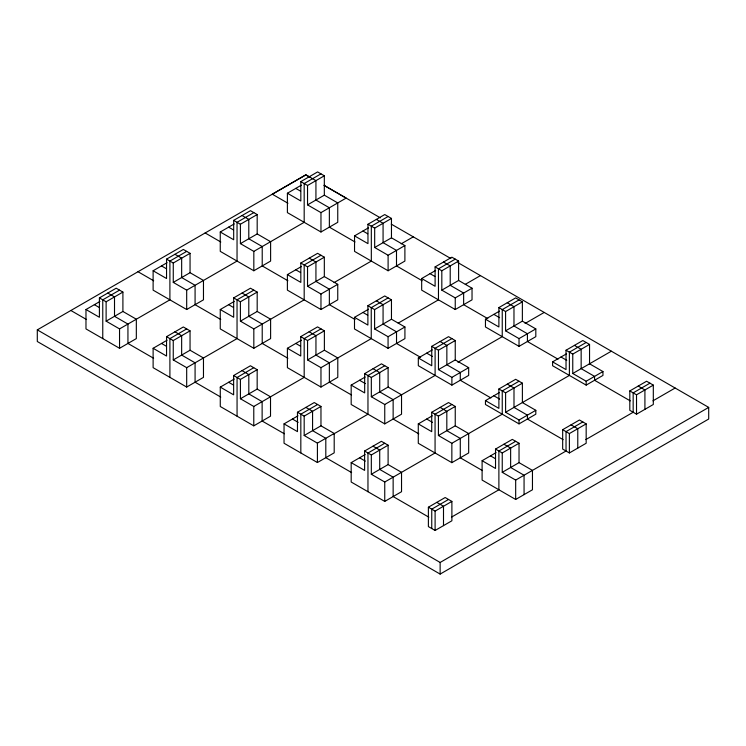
<?xml version="1.0" encoding="UTF-8"?>
<svg xmlns="http://www.w3.org/2000/svg" width="746" height="746" viewBox="0 0 746 746"><rect width="100%" height="100%" fill="white"/><g stroke="black" fill="none" stroke-linecap="round" stroke-linejoin="round"><path stroke-width="1.12" d="M388.106 387.053L401.535 394.802L401.535 414.189L384.75 423.877L351.18 404.491L351.18 385.113L364.673 392.909L364.673 373.625L381.458 363.834L388.106 367.666L388.106 387.053L371.322 396.741L371.322 377.457L388.106 367.666M384.75 443.255L367.965 453.036L367.965 491.707M371.322 454.976L388.106 445.194L388.106 464.581L371.322 474.269L371.322 454.976L364.608 451.013L381.392 441.315L388.106 445.194M257.165 389.086L270.518 396.797L270.518 416.175L253.78 425.845L220.275 406.505L220.275 387.118L233.638 394.83L233.638 375.527L250.423 365.764L257.165 369.699L257.165 389.086L240.417 398.746L240.417 379.434L257.165 369.699M391.464 319.213L404.919 326.99L404.919 338.619L388.069 348.317L354.499 328.967L354.499 317.339L367.89 325.07L367.89 305.72L384.75 295.957L391.464 299.836L391.464 319.213L374.604 328.949L374.604 309.599L391.464 299.836M190.044 350.228L203.471 357.977L203.471 377.364L186.686 387.053L153.117 367.666L153.117 348.289L166.544 356.038L166.544 336.679L183.329 326.972L190.044 330.842L190.044 350.228L173.258 359.917L173.258 340.549L190.044 330.842M457.932 262.62L708.7 407.4L708.7 419.028L440.14 574.084L37.3 341.509L37.3 329.872L305.86 174.825L315.931 180.635L315.931 200.021L329.359 207.77L329.359 227.157L355.031 241.974M122.904 311.464L136.331 319.213L136.331 338.6L119.546 348.289L85.977 328.911L85.977 309.525L99.404 317.274L99.404 297.896L116.189 288.208L122.904 292.078L122.904 311.464L106.118 321.153L106.118 301.776L122.904 292.078M190.053 272.7L203.471 280.449L203.471 299.836L186.686 309.525L153.117 290.147L153.117 270.761L166.544 278.519L166.544 259.132L183.329 249.444L190.053 253.323L190.053 272.7L173.268 282.398L173.268 263.012L190.053 253.323M257.184 233.936L270.611 241.695L270.611 261.072L253.826 270.761L220.256 251.365L220.256 231.997L233.684 239.755L233.684 220.368L250.47 210.68L257.184 214.559L257.184 233.936L240.399 243.625L240.399 224.248L257.184 214.559M324.324 195.172L337.751 202.931L337.751 222.308L320.966 231.997L287.397 212.619L287.397 193.233L300.825 200.991L300.825 181.604L317.61 171.916L324.324 175.795L324.324 195.172L307.538 204.87L307.538 185.484L324.324 175.795M85.977 309.525L99.964 301.449M119.546 290.147L102.761 299.836L102.761 338.6M153.117 270.761L167.104 262.685M186.686 251.383L169.901 261.072L169.901 299.836L119.546 328.911L106.118 321.153M220.256 231.997L234.244 223.921M253.826 212.619L237.041 222.308L237.041 261.072L186.686 290.147L173.268 282.398M287.397 193.233L301.384 185.157M320.966 173.855L304.181 183.544L304.181 222.308L253.826 251.383L240.399 243.625M307.538 204.87L320.966 212.619L346.144 198.082L323.988 185.316L380.385 217.851M257.184 311.464L270.611 319.213L270.611 338.6L253.826 348.289L220.256 328.911L220.256 309.525L233.684 317.274L233.684 297.896L250.47 288.208L257.184 292.078L257.184 311.464L240.399 321.153L240.399 301.776L257.184 292.078M153.117 348.289L167.104 340.213M186.686 328.911L169.901 338.619L169.901 377.364M220.256 309.525L234.244 301.449M253.826 290.147L237.041 299.836L237.041 338.6L186.686 367.666L173.258 359.917M324.324 276.579L337.751 284.329L337.751 299.836L320.966 309.525L287.387 290.138L287.387 274.631L300.825 282.389L300.825 263.012L317.61 253.323L324.324 257.193L324.324 276.579L307.538 286.268L307.538 266.891L324.324 257.193M391.464 237.815L404.892 245.565L404.892 261.072L388.106 270.761L354.536 251.383L354.536 235.876L367.965 243.625L367.965 224.257L384.75 214.559L391.464 218.429L391.464 237.815L374.678 247.504L374.678 228.127L391.464 218.429M287.387 274.631L301.375 266.555M320.966 255.253L304.181 264.951L304.181 299.836L253.826 328.911L240.399 321.153M354.536 235.876L368.524 227.8M388.106 216.499L371.322 226.197L371.322 261.072L334.059 282.585M401.199 243.821L413.284 236.846M307.538 286.268L320.966 294.017L337.751 284.329M374.678 247.504L388.106 255.253L404.892 245.565M324.379 350.21L337.789 357.959L337.789 377.308L320.966 387.053L287.397 367.666L287.397 348.289L300.741 355.991L300.741 336.614L317.563 326.897L324.379 330.832L324.379 350.21L307.557 359.926L307.557 340.549L324.379 330.832M220.275 387.118L234.235 379.061M253.733 367.722L237.06 377.504L237.06 416.193M287.397 348.289L301.412 340.195M321.004 328.883L304.181 338.6L304.181 377.364L253.78 406.458L240.417 398.746M458.603 280.449L472.031 288.208L472.031 299.836L455.246 309.525L421.676 290.147L421.676 278.519L435.105 286.268L435.105 266.891L451.889 257.193L458.603 261.072L458.603 280.449L441.819 290.147L441.819 270.761L458.603 261.072M354.499 317.339L368.552 309.217M421.676 278.519L435.664 270.444M455.246 259.132L438.462 268.821L438.462 299.836L398.205 323.111M307.557 359.926L320.966 367.666L371.247 338.637L371.247 307.66L388.134 297.915M465.317 284.329L480.424 275.61M374.604 328.949L388.069 336.716L404.919 326.99M441.819 290.147L455.246 297.896L472.031 288.208M320.966 425.817L334.199 433.454L334.199 452.831L317.414 462.529L284.04 443.255L284.04 423.877L297.467 431.626L297.467 412.249L314.252 402.56L320.966 406.43L320.966 425.817L304.181 435.505L304.181 416.119L320.966 406.43M284.04 423.877L298.027 415.802M317.61 404.491L300.825 414.189L300.825 452.953M351.18 385.113L365.167 377.038M384.75 365.736L367.965 375.518L367.965 414.189L333.723 433.958M455.246 359.917L468.675 367.666L468.675 375.425L451.889 385.113L418.32 365.699L418.32 357.977L431.748 365.736L431.748 346.349L448.532 336.66L455.246 340.54L455.246 359.917L438.462 369.606L438.462 350.228L455.246 340.54M522.368 321.144L535.815 328.911L535.815 336.66L519.029 346.349L485.459 326.972L485.459 319.213L498.887 326.972L498.887 307.585L515.673 297.896L522.368 301.85L522.368 321.144L505.583 330.832L505.583 311.539L522.368 301.85M418.32 357.977L432.307 349.902M451.889 338.6L435.105 348.289L435.105 375.425L384.75 404.491L371.322 396.741M485.459 319.213L499.447 311.138M519.029 299.92L502.245 309.609L502.245 336.66L457.932 362.239M304.181 435.505L317.414 443.143L334.199 433.454M525.072 323.484L544.207 312.434M438.462 369.606L451.889 377.364L468.675 367.666M505.583 330.832L519.029 338.6L535.815 328.911M455.246 425.817L468.675 433.566L468.675 452.953L451.852 462.66L418.282 443.283L418.282 423.896L431.71 431.654L431.71 412.268L448.532 402.56L455.246 406.43L455.246 425.817L438.424 435.524L438.424 416.147L455.246 406.43M388.106 464.581L401.535 472.33L401.535 491.707L384.75 501.405L351.18 482.019L351.18 462.641L365.167 454.566M418.282 423.896L432.307 415.802M451.889 404.491L435.067 414.207L435.067 452.971L384.75 482.019L371.322 474.269M485.459 400.621L498.887 408.37L498.887 388.992L515.673 379.294L522.387 383.174L522.387 402.56L535.815 410.309L535.815 414.189L519.029 423.877L485.459 404.491L485.459 400.621L499.447 392.545M589.545 363.806L602.955 371.545L602.955 375.425L586.169 385.113L552.6 365.736L552.6 361.857L566.028 369.606L566.028 350.228L582.812 340.54L589.545 344.419L589.545 363.806L572.76 373.494L572.76 354.108L589.545 344.419M519.029 381.234L502.245 390.932L502.245 414.189L451.852 443.283L438.424 435.524M552.6 361.857L566.587 353.781M586.169 342.47L569.385 352.168L569.385 375.425L505.602 412.249L505.602 392.862L522.387 383.174M589.191 363.992L611.347 351.198M505.602 412.249L519.029 419.998L535.815 410.309M572.76 373.494L586.169 381.234L602.955 371.545M519.029 462.641L532.457 470.39L532.457 489.777L515.673 499.466L482.103 480.079L482.103 460.702L495.53 468.451L495.53 449.073L512.315 439.385L519.029 443.255L519.029 462.641L502.245 472.33L502.245 452.953L519.029 443.255M482.103 460.702L496.09 452.626M515.673 441.315L498.887 451.013L498.887 489.777L451.554 517.099M428.39 507.215L445.175 497.526L451.889 501.405L451.889 520.783L435.105 530.471L428.39 526.601L428.39 507.215L435.105 511.094L451.889 501.405M562.67 429.687L579.456 419.998L586.169 423.877L586.169 443.255L569.385 452.953L562.67 449.073L562.67 429.687L569.385 433.566L586.169 423.877M629.81 390.932L646.596 381.234L653.31 385.113L653.31 404.491L636.524 414.189L629.81 410.309L629.81 390.932L636.524 394.802L653.31 385.113M448.532 499.466L431.748 509.154L431.748 528.541M582.812 421.938L566.028 431.626L566.028 451.013L515.673 480.079L502.245 472.33M649.952 383.174L633.168 392.862L633.168 412.249L585.834 439.571M652.974 400.816L675.13 388.023M37.3 329.872L440.14 562.456L708.7 407.4M284.347 433.771L262.126 421.024L262.126 401.637L248.81 393.907L248.81 374.595L242.03 370.603M309.888 177.194L305.86 174.872L272.29 194.202L287.956 203.248M391.24 224.117L450.882 258.554M376.357 219.399L383.071 223.278L383.071 242.655L396.499 250.414L396.499 265.921L422.171 280.738M443.497 262.042L450.211 265.921L450.211 285.298L463.639 293.047L463.639 304.685L487.809 318.635M300.825 181.604L307.538 185.484M367.965 224.257L374.678 228.127M574.42 345.379L581.153 349.268L581.153 368.645L594.562 376.394L594.562 380.264L630.267 400.882M435.105 266.891L441.819 270.761M295.789 188.393L300.582 191.162M638.203 386.083L644.917 389.962L644.917 409.34M505.583 311.539L498.887 307.585M362.929 231.027L367.722 233.796M566.028 350.228L572.76 354.108M430.069 273.67L434.862 276.44M493.852 314.374L499.606 317.693M560.992 357.008L566.746 360.337M558.027 359.18L527.422 341.509L527.422 333.751L513.975 325.993L513.975 306.699L507.28 302.745M242.077 215.529L248.791 219.399L248.791 238.785L262.219 246.534L262.219 265.921L287.881 280.738M309.217 258.163L315.931 262.042L315.931 281.419L329.359 289.178L329.359 304.685L355.059 319.512M376.357 300.806L383.071 304.676L383.071 324.062L396.527 331.83L396.527 343.458L420.679 357.399M233.684 220.368L240.399 224.248M440.14 341.509L446.854 345.379L446.854 364.766L460.282 372.515L460.282 380.264L490.887 397.935M300.825 263.012L307.538 266.891M507.28 384.143L513.994 388.023L513.994 407.4L527.422 415.158L527.422 419.028L563.127 439.646M367.89 305.72L374.604 309.599M228.649 227.157L233.442 229.927M571.063 424.847L577.777 428.726L577.777 448.104M431.748 346.349L438.462 350.228M295.78 269.791L300.582 272.56M498.887 388.992L505.602 392.862M362.957 312.453L367.741 315.213M426.712 353.138L432.466 356.457M493.852 395.772L499.606 399.091M205.15 232.966L220.816 242.012M174.937 254.293L181.66 258.172L181.66 277.549L195.079 285.298L195.079 304.685L220.751 319.502M242.077 293.047L248.791 296.927L248.791 316.313L262.219 324.062L262.219 343.44L287.891 358.267M309.133 331.765L315.95 335.7L315.95 355.077L329.359 362.826L329.359 382.204L351.515 394.998M373.065 368.683L379.714 372.608L379.714 391.892L393.142 399.651L393.142 419.028L418.814 433.855M440.14 407.4L446.817 411.298L446.817 430.684L460.282 438.415L460.282 457.792L482.438 470.586M503.923 444.224L510.637 448.104L510.637 467.481L524.065 475.239L524.065 494.617M166.544 259.132L173.268 263.012M233.684 297.896L240.399 301.776M300.741 336.614L307.557 340.549M364.673 373.625L371.322 377.457M431.71 412.268L438.424 416.147M495.53 449.073L502.245 452.953M161.509 265.921L166.302 268.691M228.649 304.676L233.442 307.445M295.789 343.44L300.554 346.2M359.572 380.264L365.353 383.612M426.712 419.028L432.466 422.357M490.495 455.853L495.288 458.622M138.01 271.73L153.676 280.776M107.797 293.047L114.511 296.927L114.511 316.313L127.939 324.062L127.939 343.44L153.611 358.267M174.937 331.811L181.651 335.691L181.651 355.068L195.079 362.826L195.079 382.204L220.76 397.077M305.86 407.4L312.574 411.279L312.574 430.656L325.806 438.303L325.806 457.68L351.627 472.591M99.404 297.896L106.118 301.776M166.544 336.679L173.258 340.549M297.467 412.249L304.181 416.119M233.638 375.527L240.417 379.434M94.369 304.676L99.162 307.445M161.509 343.44L166.302 346.209M228.668 382.278L233.442 385.029M292.432 419.028L298.186 422.357M359.572 457.792L365.326 461.112M436.783 502.375L443.497 506.245L443.497 525.632M351.18 462.641L364.608 470.39L364.608 451.013M70.87 310.495L86.536 319.54M428.847 517.174L393.142 496.556L393.142 477.179L379.714 469.421L379.714 450.043L373 446.164M636.524 394.802L636.524 414.189M586.169 381.234L586.169 385.113M569.385 433.566L569.385 452.953M519.029 338.6L519.029 346.349M519.029 419.998L519.029 423.877M515.673 480.079L515.673 499.466M455.246 297.896L455.246 309.525M451.889 377.364L451.889 385.113M451.852 443.283L451.852 462.66M440.14 562.456L440.14 574.084M435.105 511.094L435.105 530.471M388.106 255.253L388.106 270.761M388.069 336.716L388.069 348.317M384.75 404.491L384.75 423.877M384.75 482.019L384.75 501.405M320.966 212.619L320.966 231.997M320.966 294.017L320.966 309.525M320.966 367.666L320.966 387.053M317.414 443.143L317.414 462.529M253.826 251.383L253.826 270.761M253.826 328.911L253.826 348.289M253.78 406.458L253.78 425.845M186.686 290.147L186.686 309.525M186.686 367.666L186.686 387.053M119.546 328.911L119.546 348.289"/></g></svg>
